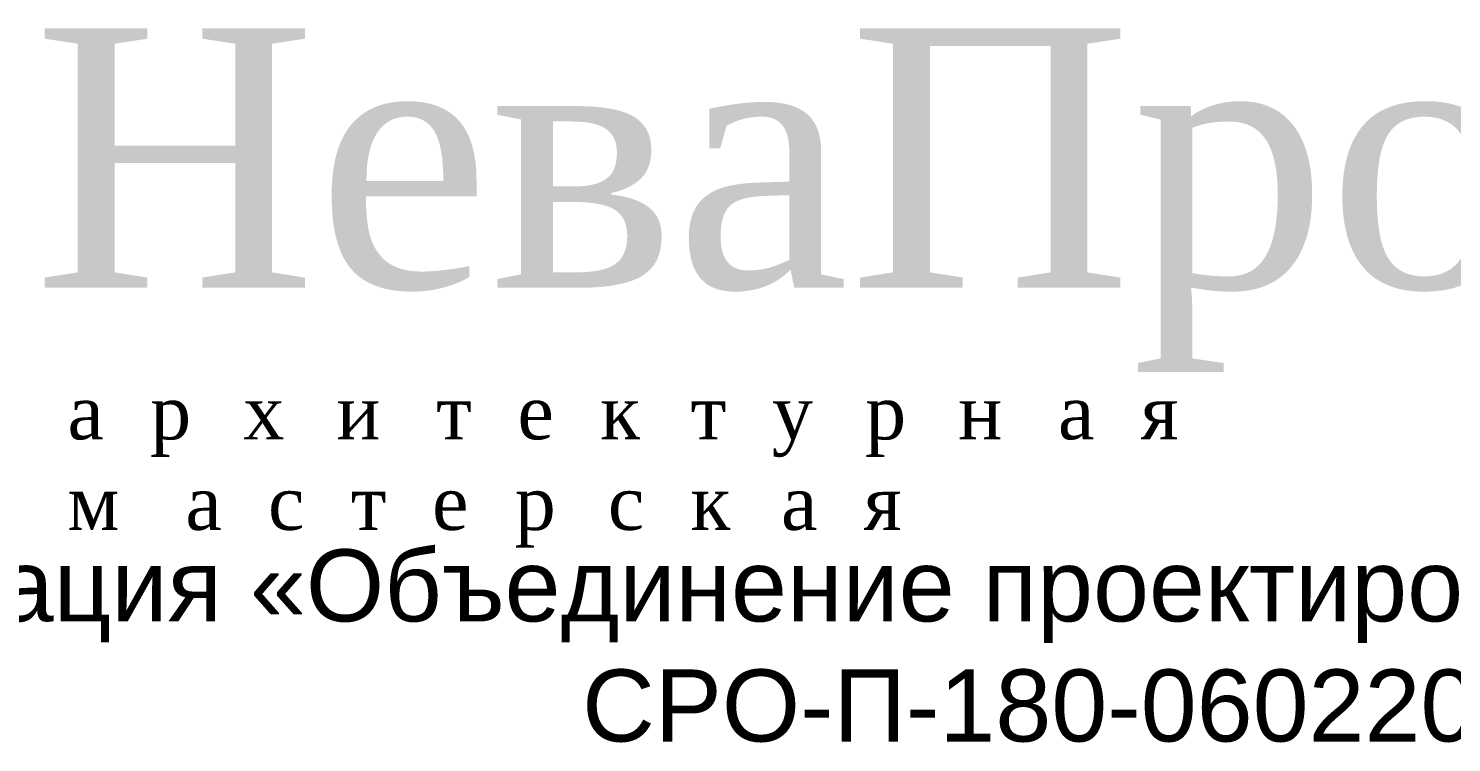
# Model space of a CAD drawing. Header units: metres. Extents: x -443 to 179, y -184 to -91.
# Drawn here: x -413.22 to -407.45, y -156.71 to -153.82 of the extents above; entities that cross this region are included whole.
import ezdxf

# ---------------------------------------------------------------- set-up
doc = ezdxf.new("R2010")
doc.units = ezdxf.units.M
doc.header["$MEASUREMENT"] = 0
doc.layers.add('контур здания на ситуации', color=1, linetype='Continuous', lineweight=30)
doc.styles.add('GOST 2.304', font='CS_Gost2304.shx')
doc.styles.get("Standard").update_dxf_attribs({"font": 'CS_Gost2304.shx'})

# ---------------------------------------------------------------- blocks, each defined once
blk = doc.blocks.new('A$C2C6E360E_1')
at = {"color": 7, "linetype": 'Continuous', "lineweight": -2, "ltscale": 100, "attachment_point": 1}
for s, insert, char_height, width in [('\\fTimes New Roman|b0|i0|c204204|p23;НеваПроект', (-13.0066, -4.5378), 1.05, 8.602776), ('\\fTimes New Roman|b0|i0|c204204|p23;\\T2.270;архитектурная  мастерская', (-12.8691, -5.9811), 0.22, 7.98507)]:
    blk.add_mtext(s, dxfattribs=dict(at, insert=insert, char_height=char_height, width=width))

msp = doc.modelspace()

# ---------------------------------------------------------------- block references
at = {"layer": 'контур здания на ситуации', "linetype": 'Continuous', "lineweight": 13, "ltscale": 0.1}
msp.add_blockref('A$C2C6E360E_1', (-400.19079448, -149.28286437), dxfattribs=at)

# ---------------------------------------------------------------- texts
at = {"color": 250, "lineweight": 13, "true_color": 0x191919, "insert": (-408.93817379, -156.32056651), "char_height": 0.2916655, "width": 18.7815189931, "attachment_point": 5, "style": 'GOST 2.304'}
msp.add_mtext('\\fArial|b0|i0|c204204|p39;Ассоциация «Объединение проектировщиков «ПроектСити»\\PСРО-П-180-06022013', dxfattribs=at)

doc.saveas('drawing.dxf')
